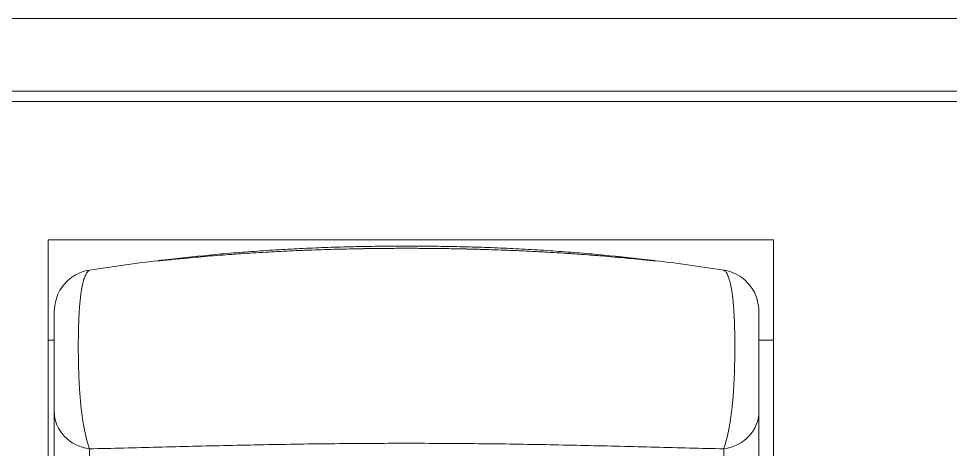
# Model space of a CAD drawing. Header units: millimetres. Extents: x 2046 to 14753, y 2361 to 29276.
# Drawn here: x 10220.843 to 10223.091, y 3724.69 to 3725.729 of the extents above; entities that cross this region are included whole.
import ezdxf

# ---------------------------------------------------------------- set-up
doc = ezdxf.new("R2010")
doc.units = ezdxf.units.MM

msp = doc.modelspace()

# ---------------------------------------------------------------- linework, layer by layer
at = {"color": 8, "lineweight": 9}
for p, q in [((10218.4888, 3725.7286), (10225.0888, 3725.7286)), ((10224.0388, 3725.5536), (10219.5388, 3725.5536)), ((10219.6285, 3725.5286), (10223.949, 3725.5286)), ((10220.9138, 3721.6286), (10220.9138, 3725.1957)), ((10222.6638, 3725.1957), (10222.6638, 3722.0886)), ((10222.6638, 3721.6286), (10222.6638, 3725.1957))]:
    msp.add_line(p, q, dxfattribs=at)
at = {"color": 8, "lineweight": 9, "ltscale": 0.175}
msp.add_line((10221.4388, 3725.5286), (10222.1388, 3725.5286), dxfattribs=at)
at = {"color": 8, "lineweight": 9, "ltscale": 0.4375}
msp.add_line((10220.9138, 3725.1957), (10222.6638, 3725.1957), dxfattribs=at)
at = {"color": 8, "lineweight": 9, "ltscale": 3.1e-05}
msp.add_line((10221.6759, 3725.1741), (10221.6758, 3725.1741), dxfattribs=at)
at = {"color": 8, "lineweight": 9, "ltscale": 0.060563}
for p, q in [((10220.9288, 3725.023), (10220.9288, 3724.7807)), ((10222.6288, 3725.023), (10222.6288, 3724.7807))]:
    msp.add_line(p, q, dxfattribs=at)
at = {"color": 8, "lineweight": 9, "ltscale": 0.00375}
msp.add_line((10220.9288, 3724.9536), (10220.9138, 3724.9536), dxfattribs=at)
at = {"color": 8, "lineweight": 9, "ltscale": 0.00875}
msp.add_line((10222.6638, 3724.9536), (10222.6288, 3724.9536), dxfattribs=at)
at = {"color": 8, "lineweight": 9, "ltscale": 0.029478}
for p, q in [((10220.9288, 3724.6628), (10220.9288, 3724.7807)), ((10222.6288, 3724.7807), (10222.6288, 3724.6628))]:
    msp.add_line(p, q, dxfattribs=at)
at = {"color": 8, "lineweight": 9, "ltscale": 0.030811}
for p, q in [((10221.0133, 3724.5681), (10221.0135, 3724.6914)), ((10222.5442, 3724.5681), (10222.544, 3724.6914))]:
    msp.add_line(p, q, dxfattribs=at)
at = {"color": 8, "lineweight": 9}
for centre, radius, start, end in [((10221.7525, 3719.7052), 5.4693, 90.8038, 95.6606), ((10221.7785, 3720.1851), 4.9961, 96.772, 98.8078), ((10221.1496, 3725.676), 0.532, 273.1469, 276.8527), ((10221.1496, 3725.6757), 0.5317, 273.1461, 276.854), ((10221.1987, 3725.0354), 0.1113, 94.8429, 100.3331), ((10221.1987, 3725.0353), 0.1114, 94.8466, 100.3299), ((10221.7786, 3720.1839), 4.9973, 95.4624, 96.7721), ((10221.7789, 3720.1839), 4.9973, 83.2279, 84.5376), ((10222.408, 3725.676), 0.532, 263.1473, 266.8531), ((10222.4079, 3725.6757), 0.5317, 263.146, 266.8539), ((10222.3588, 3725.0354), 0.1113, 79.6669, 85.1571), ((10221.7791, 3720.1851), 4.9961, 81.1922, 83.228), ((10222.3588, 3725.0353), 0.1114, 79.6701, 85.1534)]:
    msp.add_arc(centre, radius, start, end, dxfattribs=at)
at = {"color": 8, "lineweight": 9, "extrusion": (0, 0, -1)}
for centre, start_param, end_param in [((10221.0288, 3724.7807), 4.865696, 6.283185), ((10222.5288, 3724.7807), 3.141593, 4.559082)]:
    msp.add_ellipse(centre, major_axis=(-0.1, 0), ratio=0.904182, start_param=start_param, end_param=end_param, dxfattribs=at)
at = {"color": 8, "lineweight": 9}
for points, knots in [([(10221.2131, 3725.1478), (10221.232, 3725.1497), (10221.2702, 3725.1534), (10221.328, 3725.1582), (10221.3865, 3725.1624), (10221.4457, 3725.166), (10221.5054, 3725.169), (10221.5657, 3725.1714), (10221.6263, 3725.1731), (10221.6872, 3725.1743), (10221.7482, 3725.1749), (10221.8093, 3725.1749), (10221.8704, 3725.1743), (10221.9312, 3725.1731), (10221.9919, 3725.1714), (10222.0521, 3725.169), (10222.1118, 3725.166), (10222.171, 3725.1624), (10222.2295, 3725.1582), (10222.2873, 3725.1534), (10222.3255, 3725.1497), (10222.3445, 3725.1478)], [0, 0, 0, 0, 0.571985, 1.151759, 1.738601, 2.33173, 2.930305, 3.533432, 4.140159, 4.749486, 5.360366, 5.971743, 6.582575, 7.191834, 7.798516, 8.401637, 9.000241, 9.593404, 10.180272, 10.760058, 11.332045, 11.332045, 11.332045, 11.332045]), ([(10222.2546, 3725.1586), (10222.2355, 3725.1604), (10222.1969, 3725.1638), (10222.1387, 3725.1682), (10222.0798, 3725.172), (10222.0203, 3725.175), (10221.9603, 3725.1774), (10221.9, 3725.179), (10221.8394, 3725.18), (10221.7788, 3725.1804), (10221.7181, 3725.18), (10221.6575, 3725.179), (10221.5972, 3725.1774), (10221.5372, 3725.175), (10221.4778, 3725.172), (10221.4188, 3725.1682), (10221.3606, 3725.1638), (10221.322, 3725.1604), (10221.3029, 3725.1586)], [0, 0, 0, 0, 0.577017, 1.16125, 1.751834, 2.34784, 2.948273, 3.552083, 4.15816, 4.765357, 5.372529, 5.978547, 6.582304, 7.182722, 7.778749, 8.369369, 8.95363, 9.530661, 9.530661, 9.530661, 9.530661]), ([(10221.3029, 3725.1586), (10221.322, 3725.1604), (10221.3606, 3725.1638), (10221.4188, 3725.1682), (10221.4777, 3725.172), (10221.5372, 3725.175), (10221.5972, 3725.1774), (10221.6575, 3725.179), (10221.7181, 3725.18), (10221.7788, 3725.1804), (10221.8394, 3725.18), (10221.9, 3725.179), (10221.9603, 3725.1774), (10222.0203, 3725.175), (10222.0798, 3725.172), (10222.1387, 3725.1682), (10222.1969, 3725.1638), (10222.2355, 3725.1604), (10222.2546, 3725.1586)], [0, 0, 0, 0, 0.577017, 1.161252, 1.751839, 2.347848, 2.948284, 3.552095, 4.15817, 4.765362, 5.372528, 5.978544, 6.582303, 7.182723, 7.778752, 8.369372, 8.953631, 9.530661, 9.530661, 9.530661, 9.530661]), ([(10222.3445, 3725.1478), (10222.3233, 3725.1499), (10222.2804, 3725.154), (10222.2157, 3725.1593), (10222.15, 3725.1638), (10222.0836, 3725.1675), (10222.0165, 3725.1705), (10221.9488, 3725.1727), (10221.8808, 3725.1742), (10221.8126, 3725.1749), (10221.7442, 3725.1749), (10221.6987, 3725.1744), (10221.6759, 3725.1741)], [0, 0, 0, 0, 0.640219, 1.290075, 1.948543, 2.614507, 3.28676, 3.964009, 4.64488, 5.327924, 6.011661, 6.694629, 6.694629, 6.694629, 6.694629]), ([(10220.9288, 3725.023), (10220.9288, 3725.0316), (10220.9316, 3725.0473), (10220.9386, 3725.0695), (10220.9524, 3725.0882), (10220.9689, 3725.1052), (10220.9905, 3725.1168), (10221.0057, 3725.1211), (10221.0135, 3725.1223)], [0, 0, 0, 0, 0.257438, 0.475655, 0.693097, 0.94592, 1.181504, 1.417089, 1.417089, 1.417089, 1.417089]), ([(10221.0135, 3725.1218), (10221.0127, 3725.1215), (10221.0111, 3725.1206), (10221.0088, 3725.1183), (10221.0066, 3725.1151), (10221.0044, 3725.111), (10221.0022, 3725.1059), (10221.0002, 3725.1), (10220.9983, 3725.0932), (10220.9965, 3725.0856), (10220.9949, 3725.0774), (10220.9935, 3725.0685), (10220.9922, 3725.0591), (10220.9911, 3725.0491), (10220.9902, 3725.0387), (10220.9893, 3725.0279), (10220.9886, 3725.0168), (10220.9881, 3725.0054), (10220.9876, 3724.9937), (10220.9873, 3724.9817), (10220.987, 3724.9695), (10220.9868, 3724.9572), (10220.9867, 3724.9447), (10220.9867, 3724.932), (10220.9868, 3724.9193), (10220.987, 3724.9064), (10220.9873, 3724.8935), (10220.9876, 3724.8805), (10220.9881, 3724.8674), (10220.9887, 3724.8544), (10220.9893, 3724.8414), (10220.9902, 3724.8285), (10220.9911, 3724.8157), (10220.9922, 3724.803), (10220.9935, 3724.7906), (10220.9949, 3724.7784), (10220.9965, 3724.7665), (10220.9983, 3724.755), (10221.0002, 3724.744), (10221.0023, 3724.7336), (10221.0045, 3724.7237), (10221.0067, 3724.7146), (10221.009, 3724.7061), (10221.0112, 3724.6985), (10221.0127, 3724.6936), (10221.0135, 3724.6914)], [0, 0, 0, 0, 0.024744, 0.055845, 0.094612, 0.141534, 0.19665, 0.25972, 0.330345, 0.40802, 0.492183, 0.582265, 0.677698, 0.777912, 0.882377, 0.990642, 1.1023, 1.216964, 1.334279, 1.453946, 1.575701, 1.699293, 1.824492, 1.951079, 2.078844, 2.207582, 2.337078, 2.467113, 2.597453, 2.727856, 2.858029, 2.987621, 3.116252, 3.243523, 3.368958, 3.491985, 3.611979, 3.728293, 3.840239, 3.947103, 4.048176, 4.142782, 4.230298, 4.310216, 4.382161, 4.382161, 4.382161, 4.382161]), ([(10222.544, 3725.1218), (10222.5448, 3725.1215), (10222.5465, 3725.1206), (10222.5487, 3725.1184), (10222.551, 3725.1152), (10222.5532, 3725.111), (10222.5553, 3725.1059), (10222.5574, 3725.0999), (10222.5593, 3725.0931), (10222.5611, 3725.0855), (10222.5627, 3725.0772), (10222.5641, 3725.0683), (10222.5653, 3725.0588), (10222.5664, 3725.0489), (10222.5674, 3725.0385), (10222.5682, 3725.0277), (10222.5689, 3725.0165), (10222.5695, 3725.0051), (10222.5699, 3724.9934), (10222.5703, 3724.9815), (10222.5705, 3724.9694), (10222.5707, 3724.9571), (10222.5708, 3724.9447), (10222.5708, 3724.9321), (10222.5707, 3724.9193), (10222.5705, 3724.9065), (10222.5703, 3724.8937), (10222.5699, 3724.8807), (10222.5695, 3724.8677), (10222.5689, 3724.8547), (10222.5682, 3724.8418), (10222.5674, 3724.8289), (10222.5664, 3724.816), (10222.5653, 3724.8034), (10222.5641, 3724.7909), (10222.5626, 3724.7786), (10222.561, 3724.7667), (10222.5592, 3724.7552), (10222.5573, 3724.7441), (10222.5552, 3724.7336), (10222.5531, 3724.7237), (10222.5508, 3724.7145), (10222.5486, 3724.7061), (10222.5463, 3724.6984), (10222.5448, 3724.6936), (10222.544, 3724.6914)], [0, 0, 0, 0, 0.024652, 0.055694, 0.094469, 0.141493, 0.196817, 0.260192, 0.331197, 0.409294, 0.493884, 0.584361, 0.680127, 0.780586, 0.885189, 0.993478, 1.105047, 1.219511, 1.336525, 1.4558, 1.577087, 1.700154, 1.824787, 1.950787, 2.077963, 2.206128, 2.335091, 2.46465, 2.594593, 2.724695, 2.854681, 2.984211, 3.112912, 3.240383, 3.366145, 3.489608, 3.610115, 3.726978, 3.839462, 3.946806, 4.04825, 4.143085, 4.230663, 4.310474, 4.382162, 4.382162, 4.382162, 4.382162]), ([(10222.5441, 3725.1223), (10222.5519, 3725.1211), (10222.5671, 3725.1168), (10222.5886, 3725.1052), (10222.6051, 3725.0882), (10222.6189, 3725.0695), (10222.6259, 3725.0473), (10222.6288, 3725.0316), (10222.6288, 3725.023)], [0, 0, 0, 0, 0.235585, 0.471169, 0.723992, 0.941434, 1.15965, 1.417089, 1.417089, 1.417089, 1.417089]), ([(10221.0135, 3724.6914), (10221.0409, 3724.692), (10221.0961, 3724.6933), (10221.1792, 3724.6954), (10221.2633, 3724.6975), (10221.348, 3724.6995), (10221.4334, 3724.7013), (10221.5193, 3724.7028), (10221.6056, 3724.7039), (10221.6921, 3724.7046), (10221.7499, 3724.7047), (10221.7788, 3724.7047)], [0, 0, 0, 0, 0.822752, 1.65511, 2.495967, 3.344186, 4.198609, 5.058051, 5.921295, 6.787074, 7.654071, 7.654071, 7.654071, 7.654071]), ([(10221.7788, 3724.7047), (10221.8077, 3724.7047), (10221.8654, 3724.7046), (10221.9519, 3724.7039), (10222.0382, 3724.7028), (10222.1241, 3724.7013), (10222.2095, 3724.6995), (10222.2942, 3724.6975), (10222.3783, 3724.6954), (10222.4615, 3724.6933), (10222.5166, 3724.692), (10222.544, 3724.6914)], [0, 0, 0, 0, 0.866992, 1.732645, 2.59574, 3.455082, 4.309484, 5.157765, 5.998744, 6.831248, 7.654146, 7.654146, 7.654146, 7.654146])]:
    msp.add_open_spline(points, degree=3, knots=knots, dxfattribs=at)

doc.saveas('drawing.dxf')
